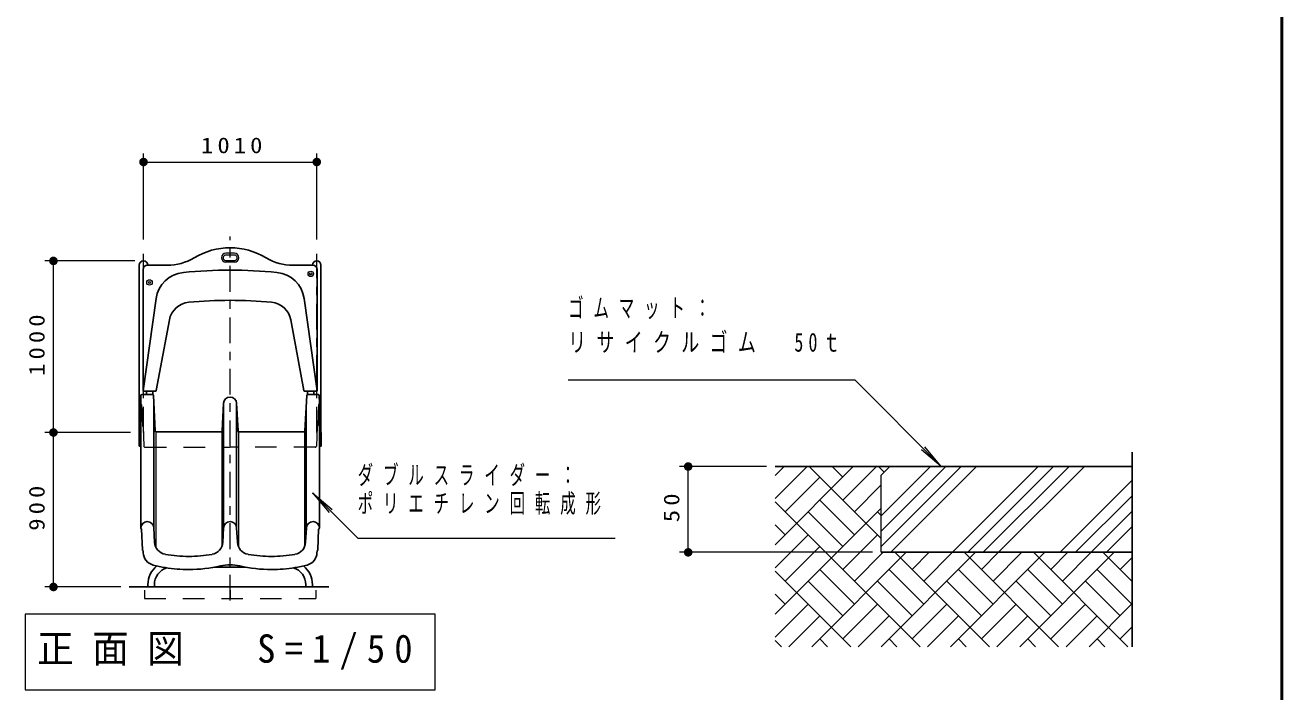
# Model space of a CAD drawing. Units: millimetres on the paper, scale 1:50. Extents: x -365 to 0, y 0 to 257.
# Drawn here: x -146.5 to 0, y 101.6 to 179.3 of the extents above; entities that cross this region are included whole.
import ezdxf

# ---------------------------------------------------------------- set-up
doc = ezdxf.new("R2010")
doc.units = ezdxf.units.MM
doc.linetypes.add('USER1', pattern=[4.5, 2.5, -2])
doc.linetypes.add('USER2', pattern=[6, 3, -1, 1, -1])
doc.layers.add('LY_1', color=7, linetype='Continuous', lineweight=13)
doc.styles.add('ＭＳ ゴシック', font='')
doc.styles.get('ＭＳ ゴシック').set_extended_font_data('MS Gothic')

# ---------------------------------------------------------------- blocks, each defined once
blk = doc.blocks.new('filled_dot')
at = {"color": 0, "linetype": 'Continuous', "lineweight": -2, "const_width": 1.25}
blk.add_lwpolyline([(-0.625, 0, 1), (0.625, 0, 1)], format="xyb", close=True, dxfattribs=at)

msp = doc.modelspace()

# ---------------------------------------------------------------- linework, layer by layer
at = {"layer": 'LY_1', "lineweight": 50}
msp.add_line((0, 0), (0, 257), dxfattribs=at)
at = {"layer": 'LY_1'}
for p, q in [((-132.723, 154.295), (-132.723, 164.34)), ((-112.523, 154.295), (-112.523, 164.34)), ((-132.723, 163.34), (-112.523, 163.34)), ((-122.128, 152.707), (-123.111, 152.707)), ((-133.723, 151.81), (-144.223, 151.81)), ((-143.223, 131.81), (-143.223, 151.81)), ((-122.128, 151.668), (-123.111, 151.668)), ((-83.211, 137.936), (-49.79, 137.936)), ((-49.79, 137.936), (-39.717, 127.846)), ((-131.304, 131.907), (-131.304, 118.512)), ((-123.593, 131.907), (-123.593, 118.512)), ((-121.652, 131.907), (-121.652, 118.512)), ((-113.941, 131.907), (-113.941, 118.512)), ((-134.223, 131.81), (-144.223, 131.81)), ((-143.223, 113.81), (-143.223, 131.81)), ((-39.717, 127.846), (-42.013, 129.777)), ((-39.717, 127.846), (-41.643, 130.146)), ((-60.082, 127.846), (-70.218, 127.846)), ((-69.218, 117.846), (-69.218, 127.846)), ((-59.082, 118.728), (-49.963, 127.846)), ((-59.082, 126.81), (-58.045, 127.846)), ((-59.082, 124.116), (-55.351, 127.846)), ((-46.722, 119.462), (-55.106, 127.846)), ((-51.187, 126.622), (-52.412, 127.846)), ((-51.187, 123.928), (-47.269, 127.846)), ((-46.373, 127.195), (-47.024, 127.846)), ((-46.722, 118.515), (-37.39, 127.846)), ((-46.722, 120.311), (-39.186, 127.846)), ((-46.722, 122.107), (-40.982, 127.846)), ((-45.594, 117.846), (-35.594, 127.846)), ((-38.41, 117.846), (-28.41, 127.846)), ((-36.614, 117.846), (-26.614, 127.846)), ((-34.818, 117.846), (-24.818, 127.846)), ((-33.022, 117.846), (-23.022, 127.846)), ((-57.923, 122.58), (-53.882, 126.622)), ((-46.722, 117.846), (-46.722, 126.846)), ((-25.838, 117.846), (-17.444, 126.24)), ((-113.011, 124.77), (-111.081, 122.473)), ((-113.011, 124.77), (-110.712, 122.843)), ((-107.748, 119.514), (-113.011, 124.77)), ((-49.84, 122.58), (-46.722, 125.699)), ((-42.189, 106.846), (-59.082, 123.739)), ((-49.84, 119.886), (-53.882, 123.928)), ((-24.042, 117.846), (-17.444, 124.444)), ((-59.082, 110.645), (-46.722, 123.005)), ((-51.187, 118.539), (-55.229, 122.58)), ((-46.722, 122.156), (-47.146, 122.58)), ((-22.246, 117.846), (-17.444, 122.648)), ((-57.923, 119.886), (-59.082, 121.045)), ((-20.45, 117.846), (-17.444, 120.852)), ((-107.748, 119.514), (-77.748, 119.514)), ((-59.082, 116.033), (-55.229, 119.886)), ((-51.187, 115.845), (-47.146, 119.886)), ((-47.722, 117.846), (-70.218, 117.846)), ((-57.923, 114.498), (-53.882, 118.539)), ((-54.798, 106.846), (-43.798, 117.846)), ((-49.84, 114.498), (-46.492, 117.846)), ((-46.716, 106.846), (-35.716, 117.846)), ((-34.106, 106.846), (-45.106, 117.846)), ((-43.105, 115.845), (-41.104, 117.846)), ((-41.758, 114.498), (-38.41, 117.846)), ((-38.634, 106.846), (-27.634, 117.846)), ((-26.024, 106.846), (-37.024, 117.846)), ((-35.023, 115.845), (-33.022, 117.846)), ((-33.676, 114.498), (-30.328, 117.846)), ((-30.552, 106.846), (-19.552, 117.846)), ((-17.942, 106.846), (-28.942, 117.846)), ((-26.941, 115.845), (-24.94, 117.846)), ((-25.594, 114.498), (-22.246, 117.846)), ((-17.444, 114.431), (-20.86, 117.846)), ((-18.859, 115.845), (-17.444, 117.26)), ((-49.84, 111.804), (-53.882, 115.845)), ((-41.758, 111.804), (-45.799, 115.845)), ((-33.676, 111.804), (-37.717, 115.845)), ((-25.594, 111.804), (-29.635, 115.845)), ((-17.511, 111.804), (-21.553, 115.845)), ((-50.271, 106.846), (-59.082, 115.657)), ((-51.187, 110.457), (-55.229, 114.498)), ((-43.105, 110.457), (-47.146, 114.498)), ((-35.023, 110.457), (-39.064, 114.498)), ((-26.941, 110.457), (-30.982, 114.498)), ((-18.859, 110.457), (-22.9, 114.498)), ((-17.511, 114.498), (-17.444, 114.565)), ((-135.378, 113.81), (-144.223, 113.81)), ((-57.923, 111.804), (-59.082, 112.963)), ((-59.082, 107.951), (-55.229, 111.804)), ((-51.187, 107.763), (-47.146, 111.804)), ((-43.105, 107.763), (-39.064, 111.804)), ((-35.023, 107.763), (-30.982, 111.804)), ((-26.941, 107.763), (-22.9, 111.804)), ((-22.469, 106.846), (-17.444, 111.871)), ((-146.523, 110.629), (-146.523, 101.829)), ((-98.723, 110.629), (-146.523, 110.629)), ((-98.723, 101.829), (-98.723, 110.629)), ((-57.492, 106.846), (-53.882, 110.457)), ((-49.41, 106.846), (-45.799, 110.457)), ((-41.328, 106.846), (-37.717, 110.457)), ((-33.246, 106.846), (-29.635, 110.457)), ((-25.163, 106.846), (-21.553, 110.457)), ((-18.859, 107.763), (-17.444, 109.177)), ((-58.353, 106.846), (-59.082, 107.575)), ((-52.965, 106.846), (-53.882, 107.763)), ((-44.883, 106.846), (-45.799, 107.763)), ((-36.8, 106.846), (-37.717, 107.763)), ((-28.718, 106.846), (-29.635, 107.763)), ((-20.636, 106.846), (-21.553, 107.763)), ((-146.523, 101.829), (-98.723, 101.829))]:
    msp.add_line(p, q, dxfattribs=at)
at = {"layer": 'LY_1', "linetype": 'USER2'}
for p, q in [((-122.623, 112.226), (-122.623, 154.651)), ((-132.723, 131.81), (-132.723, 152.651)), ((-112.523, 131.81), (-112.523, 152.651))]:
    msp.add_line(p, q, dxfattribs=at)
at = {"layer": 'LY_1', "lineweight": 25}
for p, q in [((-133.209, 131.81), (-133.209, 151.324)), ((-132.273, 151.3), (-129.961, 151.3)), ((-132.237, 151.284), (-132.237, 151.324)), ((-115.284, 151.3), (-112.973, 151.3)), ((-112.037, 131.81), (-112.037, 151.324)), ((-132.773, 150.8), (-132.773, 136.72)), ((-112.473, 150.8), (-112.473, 136.72)), ((-132.764, 136.679), (-131.254, 147.425)), ((-112.481, 136.679), (-113.991, 147.425)), ((-131.236, 136.701), (-129.71, 144.931)), ((-114.01, 136.701), (-115.535, 144.931)), ((-131.334, 136.62), (-132.673, 136.62)), ((-132.372, 136.521), (-132.368, 136.254)), ((-131.635, 136.521), (-131.639, 136.254)), ((-113.912, 136.62), (-112.573, 136.62)), ((-113.611, 136.521), (-113.607, 136.254)), ((-112.874, 136.521), (-112.877, 136.254)), ((-133.037, 135.175), (-133.02, 136.129)), ((-133.037, 135.175), (-133.037, 120.668)), ((-131.689, 136.254), (-132.893, 136.254)), ((-131.344, 131.993), (-131.562, 136.134)), ((-131.5, 120.455), (-131.5, 134.961)), ((-123.554, 131.993), (-123.384, 135.215)), ((-123.385, 135.188), (-123.385, 135.175)), ((-123.384, 135.215), (-123.384, 120.708)), ((-121.862, 135.215), (-121.862, 120.708)), ((-121.692, 131.993), (-121.862, 135.215)), ((-121.861, 135.188), (-121.861, 135.175)), ((-113.902, 131.993), (-113.683, 136.134)), ((-113.745, 120.455), (-113.745, 134.961)), ((-113.556, 136.254), (-112.352, 136.254)), ((-112.209, 135.175), (-112.225, 136.129)), ((-112.209, 135.175), (-112.209, 120.668)), ((-123.68, 131.873), (-131.217, 131.873)), ((-114.028, 131.873), (-121.565, 131.873)), ((-133.223, 131.81), (-133.037, 131.81)), ((-133.223, 131.81), (-133.223, 130.21)), ((-112.023, 131.81), (-112.209, 131.81)), ((-112.023, 131.81), (-112.023, 130.21)), ((-133.223, 130.21), (-133.037, 130.21)), ((-112.023, 130.21), (-112.209, 130.21)), ((-17.444, 129.532), (-17.444, 106.846)), ((-45.722, 127.846), (-59.082, 127.846)), ((-45.722, 127.846), (-46.722, 126.846)), ((-45.722, 127.846), (-17.444, 127.846)), ((-133.037, 120.682), (-133.037, 120.668)), ((-132.857, 118.128), (-132.941, 120.534)), ((-131.425, 119.031), (-131.514, 120.708)), ((-123.472, 119.031), (-123.384, 120.708)), ((-121.773, 119.031), (-121.862, 120.708)), ((-113.82, 119.031), (-113.732, 120.708)), ((-112.305, 120.534), (-112.389, 118.128)), ((-112.216, 120.631), (-112.268, 120.579)), ((-112.209, 120.682), (-112.209, 120.668)), ((-132.748, 117.788), (-132.755, 117.996)), ((-112.49, 117.996), (-112.497, 117.788)), ((-46.722, 117.846), (-17.444, 117.846)), ((-120.818, 116.117), (-124.428, 116.117)), ((-134.378, 113.81), (-111.116, 113.81)), ((-132.214, 113.81), (-132.214, 114.077)), ((-131.452, 113.81), (-131.452, 114.077)), ((-122.623, 113.453), (-122.623, 112.453)), ((-113.794, 113.81), (-113.794, 114.077)), ((-113.032, 113.81), (-113.032, 114.077))]:
    msp.add_line(p, q, dxfattribs=at)
at = {"layer": 'LY_1', "linetype": 'USER1', "lineweight": 25}
for p, q in [((-133.037, 135.188), (-133.037, 135.175)), ((-112.209, 135.188), (-112.209, 135.175))]:
    msp.add_line(p, q, dxfattribs=at)
at = {"layer": 'LY_1', "linetype": 'USER1'}
for p, q in [((-132.941, 135.04), (-132.857, 132.635)), ((-112.305, 135.04), (-112.389, 132.635)), ((-132.755, 132.502), (-132.676, 130.217)), ((-112.49, 132.502), (-112.57, 130.217)), ((-132.549, 130.095), (-122.623, 130.095)), ((-112.697, 130.095), (-122.623, 130.095)), ((-132.623, 113.453), (-132.623, 112.453)), ((-112.623, 113.453), (-112.623, 112.453)), ((-132.623, 112.453), (-112.623, 112.453))]:
    msp.add_line(p, q, dxfattribs=at)
at = {"layer": 'LY_1'}
msp.add_lwpolyline([(-122.128, 152.485), (-123.111, 152.485), (-123.17, 152.48), (-123.226, 152.463), (-123.279, 152.437), (-123.326, 152.402), (-123.366, 152.358), (-123.397, 152.308), (-123.418, 152.253), (-123.429, 152.195), (-123.429, 152.136), (-123.418, 152.078), (-123.397, 152.023), (-123.366, 151.973), (-123.326, 151.929), (-123.279, 151.893), (-123.226, 151.867), (-123.17, 151.851), (-123.111, 151.846), (-122.128, 151.846), (-122.069, 151.851), (-122.012, 151.867), (-121.96, 151.893), (-121.913, 151.929), (-121.873, 151.973), (-121.842, 152.023), (-121.82, 152.078), (-121.81, 152.136), (-121.81, 152.195), (-121.82, 152.253), (-121.842, 152.308), (-121.873, 152.358), (-121.913, 152.402), (-121.96, 152.437), (-122.012, 152.463), (-122.069, 152.48)], close=True, dxfattribs=at)
for centre, radius in [((-132.023, 149.3), 0.32), ((-113.223, 150.3), 0.32), ((-113.223, 150.3), 0.13), ((-132.023, 149.3), 0.13)]:
    msp.add_circle(centre, radius, dxfattribs=at)
at = {"layer": 'LY_1', "lineweight": 25}
for centre, radius, start, end in [((-122.623, 145.22), 8.12, 58.88315, 121.0697), ((-132.723, 151.324), 0.486, 0, 180), ((-132.273, 150.8), 0.5, 90, 180), ((-129.961, 157.4), 6.1, 270, 301.0697), ((-115.309, 157.31), 6.011, 238.7575, 270.23577), ((-112.523, 151.324), 0.486, 0, 180), ((-112.973, 150.8), 0.5, 0, 90), ((-127.729, 146.93), 3.56, 95.60051, 172), ((-122.623, 94.86), 55.88, 84.39949, 95.60051), ((-117.517, 146.93), 3.56, 8, 84.39949), ((-127.213, 144.468), 2.54, 95.28653, 169.5), ((-122.623, 94.86), 52.36, 90, 95.28653), ((-122.623, 94.86), 52.36, 84.71347, 90), ((-118.032, 144.468), 2.54, 10.5, 84.71347), ((-132.673, 136.72), 0.1, 180, 270), ((-132.472, 136.52), 0.1, 0.81428, 90), ((-131.535, 136.52), 0.1, 90, 179.18572), ((-131.334, 136.72), 0.1, 270, 349.5), ((-113.912, 136.72), 0.1, 190.5, 270), ((-113.711, 136.52), 0.1, 0.81428, 90), ((-112.774, 136.52), 0.1, 90, 179.18572), ((-112.573, 136.72), 0.1, 270, 0), ((-132.893, 136.127), 0.127, 90, 179), ((-131.689, 136.127), 0.127, 3.02029, 90), ((-122.623, 135.175), 0.762, 90, 176.97971), ((-122.623, 135.175), 0.762, 3.02029, 90), ((-113.556, 136.127), 0.127, 90, 176.97971), ((-112.352, 136.127), 0.127, 1, 90), ((-131.217, 132), 0.127, 183.02029, 270), ((-123.68, 132), 0.127, 270, 356.97971), ((-121.565, 132), 0.127, 183.02029, 270), ((-114.028, 132), 0.127, 270, 356.97971), ((-132.275, 120.668), 0.762, 3.02029, 179), ((-132.94, 120.668), 0.0965, 180, 250.53716), ((-132.988, 120.532), 0.0478, 2, 70.53716), ((-122.623, 120.668), 0.762, 90, 176.97971), ((-122.623, 120.668), 0.762, 1, 90), ((-112.971, 120.668), 0.762, 1, 176.97971), ((-112.257, 120.532), 0.0478, 109.46284, 178), ((-112.305, 120.668), 0.0965, 289.46284, 0), ((-129.903, 119.112), 1.524, 183.02029, 259.69049), ((-124.994, 119.112), 1.524, 280.30951, 356.97971), ((-120.251, 119.112), 1.524, 183.02029, 259.69049), ((-115.342, 119.112), 1.524, 280.30951, 356.97971), ((-132.76, 118.132), 0.0965, 181.99968, 252.67137), ((-132.803, 117.994), 0.0478, 2, 72.67137), ((-131.225, 117.842), 1.524, 182, 255.65284), ((-127.449, 132.606), 15.24, 259.69049, 270), ((-127.449, 132.606), 15.24, 270, 280.30951), ((-117.797, 132.606), 15.24, 259.69049, 270), ((-117.797, 132.606), 15.24, 270, 280.30951), ((-114.02, 117.842), 1.524, 284.34716, 358), ((-112.442, 117.994), 0.0478, 107.32863, 178), ((-112.485, 118.132), 0.0965, 287.32863, 358.00032), ((-129.412, 114.077), 2.802, 128.81173, 180), ((-127.449, 132.606), 16.764, 255.65284, 260.64848), ((-129.412, 114.077), 2.04, 106.2713, 180), ((-127.449, 132.606), 16.764, 260.64848, 270), ((-127.449, 132.606), 16.764, 270, 282.76368), ((-122.623, 111.302), 5.08, 90, 102.76368), ((-122.623, 111.302), 5.08, 77.23632, 90), ((-117.797, 132.606), 16.764, 257.23632, 270), ((-117.797, 132.606), 16.764, 270, 279.35152), ((-115.834, 114.077), 2.04, 0, 73.7287), ((-117.797, 132.606), 16.764, 279.35152, 284.34716), ((-115.834, 114.077), 2.802, 0, 51.18827)]:
    msp.add_arc(centre, radius, start, end, dxfattribs=at)
at = {"layer": 'LY_1'}
for centre, start, end in [((-123.111, 152.188), 90, 270), ((-122.128, 152.188), 270, 90)]:
    msp.add_arc(centre, 0.52, start, end, dxfattribs=at)
at = {"layer": 'LY_1', "linetype": 'USER1'}
for centre, radius, start, end in [((-132.94, 135.175), 0.0965, 180, 250.53716), ((-132.988, 135.039), 0.0478, 2, 70.53716), ((-112.257, 135.039), 0.0478, 109.46284, 178), ((-112.305, 135.175), 0.0965, 289.46284, 0), ((-132.76, 132.638), 0.0965, 181.99968, 252.67154), ((-132.803, 132.5), 0.0478, 2, 72.67154), ((-112.442, 132.5), 0.0478, 107.32863, 178), ((-112.485, 132.638), 0.0965, 287.32863, 358.00032), ((-132.549, 130.222), 0.127, 182, 270), ((-112.697, 130.222), 0.127, 270, 358)]:
    msp.add_arc(centre, radius, start, end, dxfattribs=at)

# ---------------------------------------------------------------- block references
at = {"layer": 'LY_1', "xscale": 0.4, "yscale": 0.4}
msp.add_blockref('filled_dot', (-132.723, 163.34), dxfattribs=at)
for p, rotation in [((-112.523, 163.34), 180), ((-143.223, 151.81), 270), ((-143.223, 131.81), 270), ((-143.223, 131.81), 90), ((-69.218, 127.846), 270), ((-69.218, 117.846), 90), ((-143.223, 113.81), 90)]:
    msp.add_blockref('filled_dot', p, dxfattribs=dict(at, rotation=rotation))

# ---------------------------------------------------------------- texts
at = {"layer": 'LY_1', "style": 'ＭＳ ゴシック'}
for s, insert, char_height, attachment_point in [('\\T1.33;\\W1.15;1010', (-122.199, 164.34), 1.833, 8), ('\\T1.64;\\W0.6;ゴムマット：', (-83.211, 147.436), 2.199, 1), ('\\T1.57;\\W0.7;リサイクルゴム\u300050ｔ', (-83.211, 143.436), 2.199, 1), ('\\T1.64;\\W0.6;ダブルスライダー：', (-107.748, 127.964), 2.199, 1), ('\\T1.64;\\W0.6;ポリエチレン回転成形', (-107.748, 124.664), 2.199, 1), ('\\T1.5;\\W0.95;正面図\u3000S=1/50', (-145.123, 106.229), 3.299, 4)]:
    msp.add_mtext(s, dxfattribs=dict(at, insert=insert, char_height=char_height, attachment_point=attachment_point))
at = {"layer": 'LY_1', "char_height": 1.833, "attachment_point": 8, "rotation": 90, "style": 'ＭＳ ゴシック'}
for s, insert in [('\\T1.33;\\W1.15;1000', (-144.223, 142.231)), ('\\T1.33;\\W1.15;900', (-144.223, 123.226)), ('\\T1.34;\\W1.15;50', (-70.218, 123.274))]:
    msp.add_mtext(s, dxfattribs=dict(at, insert=insert))

doc.saveas('drawing.dxf')
